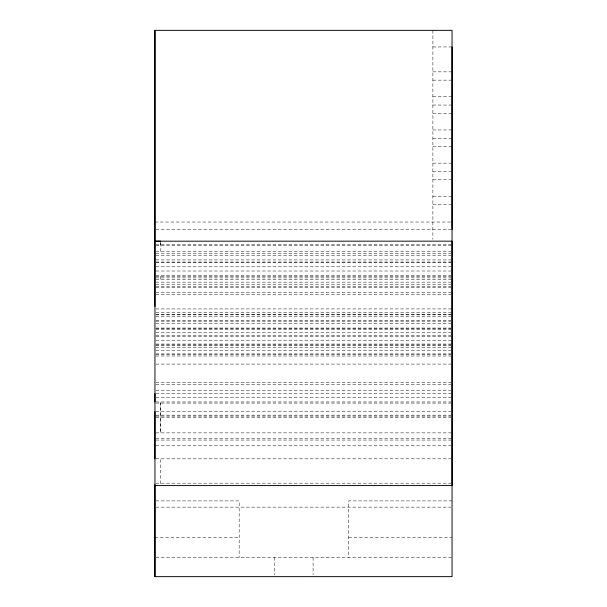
<?xml version="1.0" encoding="UTF-8"?>
<svg xmlns="http://www.w3.org/2000/svg" width="607" height="607" viewBox="0 0 607 607"><rect width="100%" height="100%" fill="white"/><g stroke="black" fill="none" stroke-linecap="round" stroke-linejoin="round"><path stroke-width="0.46" stroke-dasharray="3.04 2.28" d="M160.597 483.733L160.597 458.816M160.597 251.48L160.597 241.981M432.882 46.951L452.048 46.951M432.882 71.854L452.048 71.854M432.882 80.147L452.048 80.147M432.882 96.748L452.048 96.748M432.882 105.049L452.048 105.049M432.882 113.35L452.048 113.35M432.882 129.951L452.048 129.951M432.882 138.252L452.048 138.252M432.882 146.545L452.048 146.545M432.882 163.146L452.048 163.146M432.882 171.447L452.048 171.447M432.882 179.748L452.048 179.748M432.882 196.349L452.048 196.349M432.882 204.65L452.048 204.65M154.952 222.025L452.048 222.025M155.9 229.545L452.048 229.545M155.893 244.871L452.048 244.871M155.893 245.152L452.048 245.152M155.893 251.48L452.048 251.48M155.9 253.589L451.1 253.589M155.9 255.547L451.1 255.547M155.9 259.917L452.048 259.917M155.9 262.027L452.048 262.027M155.9 262.573L452.048 262.573M155.9 266.792L452.048 266.792M155.9 271.01L451.1 271.01M155.9 275.229L451.1 275.229M155.893 276.223L451.1 276.223M155.9 277.885L451.1 277.885M155.893 279.448L452.048 279.448M155.9 282.156L451.1 282.156M155.9 284.213L451.1 284.213M155.9 286.322L451.1 286.322M155.9 287.452L451.1 287.452M155.9 292.65L451.1 292.65M155.9 294.759L451.1 294.759M155.9 308.933L452.048 308.933M155.9 312.734L451.1 312.734M155.9 314.274L452.048 314.274M155.9 314.843L452.048 314.843M155.9 316.384L451.1 316.384M155.9 320.261L451.1 320.261M155.9 321.171L451.1 321.171M155.9 323.281L451.1 323.281M155.9 328.046L451.1 328.046M155.9 328.713L451.1 328.713M155.9 329.609L451.1 329.609M155.9 332.264L451.1 332.264M155.9 335.413L451.1 335.413M155.9 336.483L451.1 336.483M155.9 340.702L451.1 340.702M155.9 344.048L451.1 344.048M155.9 344.92L451.1 344.92M155.9 345.466L452.048 345.466M155.9 347.576L452.048 347.576M155.9 350.429L451.1 350.429M155.9 353.904L451.1 353.904M155.9 354.48L451.1 354.48M155.9 356.013L452.048 356.013M155.9 364.086L451.1 364.086M155.9 382.425L451.1 382.425M155.9 384.535L451.1 384.535M155.9 390.377L451.1 390.377M155.9 393.655L451.1 393.655M155.9 397.737L451.1 397.737M155.9 401.955L451.1 401.955M155.893 403.078L452.048 403.078M155.9 411.645L451.1 411.645M155.9 415.165L451.1 415.165M155.9 416.099L451.1 416.099M155.9 417.275L451.1 417.275M155.893 432.874L452.048 432.874M155.9 438.618L452.048 438.618M155.9 440.06L452.048 440.06M155.9 445.788L451.1 445.788M155.893 458.816L451.1 458.816M155.9 483.18L451.1 483.18M155.9 500.896L239.166 500.896L239.166 557.454M452.048 500.896L348.653 500.896L348.653 557.454M155.9 507.141L451.1 507.141M154.952 537.332L239.166 537.332M348.653 537.332L452.048 537.332M155.9 557.454L452.048 557.454M432.882 30.35L432.882 239.401M313.083 557.461L313.083 574.806M274.743 557.461L274.743 574.806M160.597 242.11L160.597 244.871M160.597 276.223L160.597 279.448M160.597 402.707L160.597 432.874L160.597 402.707"/><path stroke-width="0.91" d="M160.605 241.154L154.952 241.191L452.048 241.161L452.048 576.642L154.952 576.65L154.952 484.621M154.952 458.816L154.952 411.645M154.952 401.955L154.952 393.655M154.952 306.406L154.952 30.35L452.048 30.35L452.048 485.577L154.952 485.577M154.952 576.65L154.952 30.35M452.048 46.951L452.048 229.545"/></g></svg>
